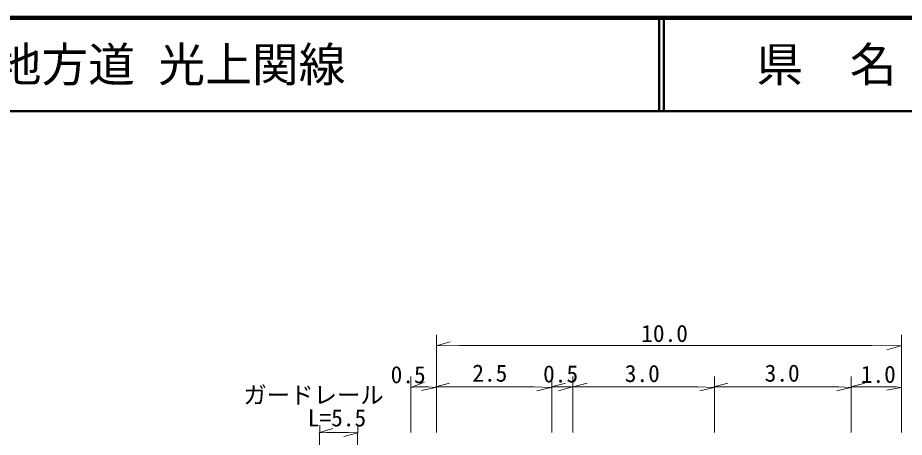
# Model space of a CAD drawing. Units: millimetres, scale not verified. Extents: x 40000 to 680000, y 20000 to 380000.
# Drawn here: x 229205 to 323944, y 335176 to 380000 of the extents above; entities that cross this region are included whole.
import ezdxf
from ezdxf.enums import TextEntityAlignment as Align

# ---------------------------------------------------------------- set-up
doc = ezdxf.new("R2010")
doc.units = ezdxf.units.MM
doc.header["$LTSCALE"] = 1000
for name, color, linetype, lineweight in [('M-STR-HTXT', 7, 'Continuous', 13), ('M-TTL', 2, 'Continuous', 140), ('M-TTL-LINE', 7, 'Continuous', 50)]:
    doc.layers.add(name, color=color, linetype=linetype, lineweight=lineweight)
doc.layers.add('M-TTL-TXT', color=7, linetype='Continuous')
doc.styles.add('ＭＳ ゴシック', font='')
doc.styles.get('ＭＳ ゴシック').set_extended_font_data('MS Gothic')

msp = doc.modelspace()

# ---------------------------------------------------------------- linework, layer by layer
at = {"layer": 'M-STR-HTXT'}
for p, q in [((273957, 346106), (273957, 335678)), ((323635, 346106), (323635, 335678)), ((273911, 344930), (275403, 345376)), ((276371, 344972), (273911, 344930)), ((276371, 344972), (320462, 344972)), ((320462, 344972), (323573, 344930)), ((323573, 344930), (322067, 344530)), ((271200, 341685), (271200, 335678)), ((271213, 340501), (272664, 341067)), ((286288, 341685), (286288, 335678)), ((288537, 341685), (288537, 335678)), ((303655, 341685), (303655, 335678)), ((318276, 341685), (318276, 335678)), ((271724, 340552), (271213, 340501)), ((273084, 340552), (271724, 340552)), ((273860, 340501), (272336, 340180)), ((273084, 340552), (273860, 340501)), ((273860, 340552), (275360, 340972)), ((277165, 340552), (273860, 340552)), ((277165, 340552), (284305, 340552)), ((284305, 340552), (286205, 340501)), ((286205, 340501), (284695, 340121)), ((286256, 340552), (287756, 340972)), ((287274, 340552), (286256, 340552)), ((288496, 340552), (286996, 340132)), ((287274, 340552), (288496, 340552)), ((288547, 340552), (290047, 340972)), ((290426, 340552), (288547, 340552)), ((290426, 340552), (301873, 340552)), ((301873, 340552), (303616, 340501)), ((303616, 340501), (302105, 340125)), ((303580, 340552), (305080, 340972)), ((305614, 340552), (303580, 340552)), ((305614, 340552), (316948, 340552)), ((318242, 340501), (316726, 340140)), ((316948, 340552), (318242, 340501)), ((318242, 340552), (319742, 340972)), ((319328, 340552), (318242, 340552)), ((319328, 340552), (323068, 340552)), ((323624, 340501), (322091, 340220)), ((323068, 340552), (323624, 340501)), ((261480, 336484), (261335, 326401)), ((265542, 336412), (265397, 326256)), ((261387, 335665), (262880, 336109)), ((262203, 335678), (261387, 335665)), ((262203, 335678), (264584, 335678)), ((265562, 335665), (264056, 335265)), ((264584, 335678), (265562, 335665))]:
    msp.add_line(p, q, dxfattribs=at)
at = {"layer": 'M-TTL'}
msp.add_line((680000, 380000), (40000, 380000), dxfattribs=at)
at = {"layer": 'M-TTL-LINE'}
for p, q in [((297750, 380000), (297750, 370000)), ((298250, 380000), (298250, 370000)), ((40000, 370000), (680000, 370000))]:
    msp.add_line(p, q, dxfattribs=at)

# ---------------------------------------------------------------- texts
at = {"layer": 'M-STR-HTXT', "style": 'ＭＳ ゴシック'}
for s, p in [('10.0', (298330, 346275)), ('0.5', (270927, 341866)), ('2.5', (279656, 342033)), ('0.5', (287219, 341950)), ('3.0', (295949, 341992)), ('3.0', (310895, 342033)), ('1.0', (321170, 341908)), ('ガードレール', (260817, 339695)), ('L=5.5', (263323, 337255))]:
    msp.add_text(s, height=1833, dxfattribs=at).set_placement(p, align=Align.MIDDLE_CENTER)
at = {"layer": 'M-TTL-TXT', "style": 'ＭＳ ゴシック'}
msp.add_text('主要地方道 光上関線', height=3666, dxfattribs=at).set_placement((216734, 375000), align=Align.MIDDLE_LEFT)
msp.add_text('県\u3000名', height=3666, dxfattribs=at).set_placement((315625, 375000), align=Align.MIDDLE_CENTER)

doc.saveas('drawing.dxf')
